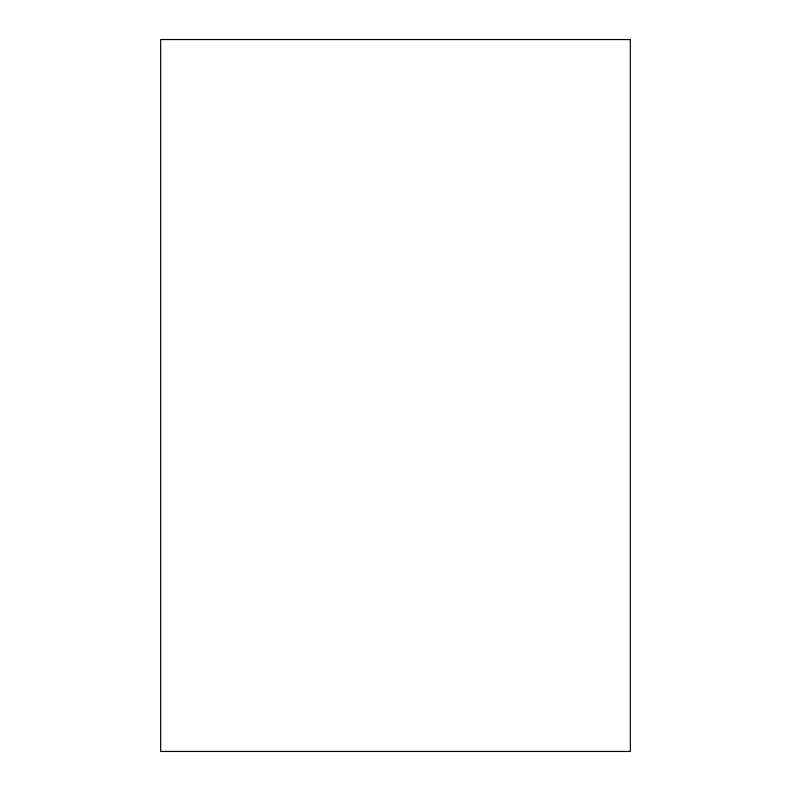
<?xml version="1.0" encoding="UTF-8"?>
<svg xmlns="http://www.w3.org/2000/svg" width="791" height="791" viewBox="0 0 791 791"><rect width="100%" height="100%" fill="white"/><g stroke="black" fill="none" stroke-linecap="round" stroke-linejoin="round"><path stroke-width="1.19" d="M630.328 39.55L160.672 39.55L160.672 751.45L630.328 751.45L630.328 39.55"/></g></svg>
